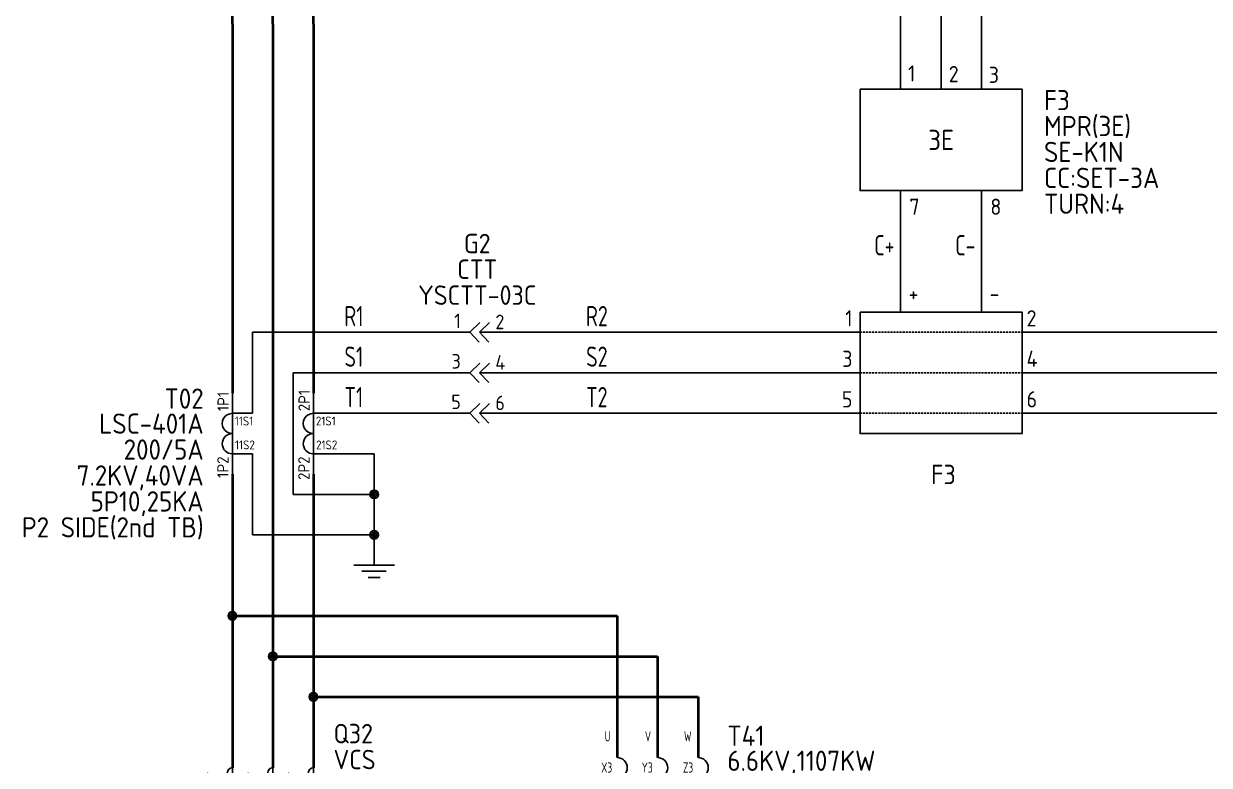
# Model space of a CAD drawing. Header units: millimetres. Extents: x 0 to 612, y 1 to 337.
# Drawn here: x 76.7 to 223.1, y 149.1 to 240.6 of the extents above; entities that cross this region are included whole.
import ezdxf
from ezdxf.enums import TextEntityAlignment as Align

# ---------------------------------------------------------------- set-up
doc = ezdxf.new("R2010")
doc.units = ezdxf.units.MM
for name, pattern in [('ACAD_ISO12W100', [21, 12, -3, 0, -3, 0, -3]), ('HIDDEN', [0.375, 0.25, -0.125]), ('JIS_02_0.7', [1.35, 0.75, -0.6])]:
    doc.linetypes.add(name, pattern=pattern)
doc.layers.add('BUS&POWER CABLE', color=2, linetype='Continuous', lineweight=40)
for name, color, linetype in [('MISC', 7, 'Continuous'), ('SYMS', 7, 'Continuous'), ('TAGS', 7, 'Continuous'), ('TERMS', 7, 'Continuous'), ('WIRE(DEFAULT)', 7, 'Continuous'), ('WIRE_RED', 1, 'Continuous'), ('WIRE_YELLOW', 2, 'Continuous'), ('WIREFIXED', 7, 'Continuous')]:
    doc.layers.add(name, color=color, linetype=linetype)
doc.styles.get("Standard").update_dxf_attribs({"font": 'txt.shx', "height": 2.4, "bigfont": 'whgtxt.shx'})
doc.styles.add('WD', font='ISOCP2.shx')
doc.styles.add('WD_IEC', font='ISOCP2.shx', dxfattribs={"width": 1.1, "height": 2.4, "bigfont": 'whgtxt.shx'})

# ---------------------------------------------------------------- blocks, each defined once
blk = doc.blocks.new('VDA1_CT1')
for p, q in [((0, -5), (0, 5)), ((0, 2.5), (2.5, 2.5)), ((0, -2.5), (2.5, -2.5))]:
    blk.add_line(p, q)
for centre, start, end in [((0, 1.25), 90, 270.1236), ((0, -1.25), 90.1236, 270)]:
    blk.add_arc(centre, 1.25, start, end)
at = {"style": 'WD_IEC', "width": 1.05}
blk.add_attdef('TERM01', text='', height=1.4, rotation=90, dxfattribs=at).set_placement((-0.02, 2.76), align=Align.BOTTOM_LEFT)
at = {"style": 'WD_IEC'}
for tag, p in [('TAG1', (-3.54, 3.07)), ('RATING11', (-3.54, -0.02)), ('RATING1', (-3.54, -3.22)), ('RATING2', (-3.54, -6.42)), ('RATING3', (-3.54, -9.62)), ('RATING4', (-3.54, -12.82))]:
    blk.add_attdef(tag, text='', height=2.5, dxfattribs=at).set_placement(p, align=Align.RIGHT)
at = {"flags": 1}
for tag, p, height, style in [('X2TERM01', (0, 5), 0.08, 'WD'), ('X2TERM03', (2.5, 2.5), 0.08, 'WD'), ('X8TERM04', (2.5, -2.5), 0.08, 'WD'), ('INST', (4.53, -4.65), 1, 'WD_IEC'), ('X8TERM02', (0, -5), 0.08, 'WD'), ('LOC', (4.42, -5.91), 1, 'WD_IEC'), ('FAMILY', (4.43, -7.27), 1, 'WD_IEC'), ('MFG', (4.41, -9.77), 1, 'WD_IEC'), ('CAT', (4.47, -8.52), 1, 'WD_IEC'), ('ASSYCODE', (4.28, -11.08), 1, 'WD_IEC')]:
    blk.add_attdef(tag, p, '', height=height, dxfattribs=dict(at, style=style))
at = {"style": 'WD_IEC'}
for tag, p in [('TERM03', (0.3, 0.67)), ('TERM04', (0.32, -2.28))]:
    blk.add_attdef(tag, text='', height=1.1, dxfattribs=at).set_placement(p, align=Align.BOTTOM_LEFT)
at = {"style": 'WD_IEC', "width": 1.05}
blk.add_attdef('TERM02', text='', height=1.4, rotation=90, dxfattribs=at).set_placement((-0.06, -2.83), align=Align.BOTTOM_RIGHT)
blk = doc.blocks.new('VDA2_CT1')
for p, q in [((0, -5), (0, 5)), ((0, 2.5), (2.5, 2.5)), ((0, -2.5), (2.5, -2.5))]:
    blk.add_line(p, q)
for centre, start, end in [((0, 1.25), 90, 270.1236), ((0, -1.25), 90.1236, 270)]:
    blk.add_arc(centre, 1.25, start, end)
at = {"style": 'WD_IEC', "width": 1.05}
blk.add_attdef('TERM01', text='', height=1.4, rotation=90, dxfattribs=at).set_placement((-0.02, 2.76), align=Align.BOTTOM_LEFT)
at = {"style": 'WD_IEC', "flags": 1}
for tag, p in [('TAG2', (-3.54, 3.07)), ('RATING11', (-3.54, -0.02)), ('RATING1', (-3.54, -3.22)), ('RATING2', (-3.54, -6.42)), ('RATING3', (-3.54, -9.62)), ('RATING4', (-3.54, -12.82))]:
    blk.add_attdef(tag, text='', height=2.5, dxfattribs=at).set_placement(p, align=Align.RIGHT)
at = {"flags": 1}
for tag, p, height, style in [('X2TERM01', (0, 5), 0.08, 'WD'), ('X2TERM03', (2.5, 2.5), 0.08, 'WD'), ('X8TERM04', (2.5, -2.5), 0.08, 'WD'), ('INST', (4.53, -4.65), 1, 'WD_IEC'), ('X8TERM02', (0, -5), 0.08, 'WD'), ('LOC', (4.42, -5.91), 1, 'WD_IEC'), ('FAMILY', (4.43, -7.27), 1, 'WD_IEC'), ('MFG', (4.41, -9.77), 1, 'WD_IEC'), ('CAT', (4.47, -8.52), 1, 'WD_IEC'), ('ASSYCODE', (4.28, -11.08), 1, 'WD_IEC')]:
    blk.add_attdef(tag, p, '', height=height, dxfattribs=dict(at, style=style))
at = {"style": 'WD_IEC'}
for tag, p in [('TERM03', (0.3, 0.67)), ('TERM04', (0.32, -2.28))]:
    blk.add_attdef(tag, text='', height=1.1, dxfattribs=at).set_placement(p, align=Align.BOTTOM_LEFT)
at = {"style": 'WD_IEC', "width": 1.05}
blk.add_attdef('TERM02', text='', height=1.4, rotation=90, dxfattribs=at).set_placement((-0.06, -2.83), align=Align.BOTTOM_RIGHT)
blk = doc.blocks.new('WDDOT')
for radius in [0.529, 0.33, 0.164]:
    blk.add_circle((0, 0), radius)
blk = doc.blocks.new('VGND2')
at = {"color": 3}
for p, q in [((0, 0), (0, -1.25)), ((-2.5, -1.25), (2.5, -1.25)), ((-1.5, -2), (1.5, -2)), ((-0.75, -2.75), (0.75, -2.75))]:
    blk.add_line(p, q, dxfattribs=at)
at = {"style": 'WD_IEC'}
for tag, p in [('INST', (-4.14, 0.1)), ('LOC', (-4.14, -3.4))]:
    blk.add_attdef(tag, text='', height=2.5, dxfattribs=at).set_placement(p, align=Align.RIGHT)
at = {"style": 'WD_IEC', "flags": 1}
blk.add_attdef('X2TERM01', (0, 0), '', height=0.32, dxfattribs=at)
at = {"color": 3, "style": 'WD_IEC', "flags": 1}
blk.add_attdef('TAG1', text='', height=2.4, dxfattribs=at).set_placement((-2.47, -6.6), align=Align.RIGHT)
blk = doc.blocks.new('HT51_TTM1')
at = {"layer": 'SYMS'}
for p, q in [((-0.7, 0), (-2.5, 0)), ((-0.7, 0), (0.56, 1.2)), ((-0.7, 0), (0.45, -1.2)), ((0.5, 0), (1.76, 1.2)), ((2.5, 0), (0.5, 0)), ((0.5, 0), (1.65, -1.2))]:
    blk.add_line(p, q, dxfattribs=at)
at = {"style": 'WD_IEC'}
for tag, p in [('TAG1', (0.23, 10.96)), ('RATING12', (0.23, 7.79)), ('RATING11', (0.23, 4.59))]:
    blk.add_attdef(tag, text='', height=2.4, dxfattribs=at).set_placement(p, align=Align.MIDDLE_CENTER)
blk.add_attdef('TERM01', text='', height=1.8, dxfattribs=at).set_placement((-1.81, 0.52), align=Align.RIGHT)
blk.add_attdef('TERM02', (2.46, 0.39), '', height=1.8, dxfattribs=at)
at = {"style": 'WD', "flags": 1}
for tag, p in [('X4TERM01', (-2.5, 0)), ('X1TERM02', (2.5, 0))]:
    blk.add_attdef(tag, p, '', height=0.08, dxfattribs=at)
at = {"style": 'WD_IEC', "flags": 1}
for tag, p in [('INST', (-3.15, -3.28)), ('LOC', (-3.18, -4.58)), ('FAMILY', (-3.05, -5.97)), ('MFG', (-2.98, -7.5)), ('CAT', (-3.01, -8.8)), ('ASSYCODE', (-2.88, -10.19)), ('CAT01', (-2.88, -11.59)), ('CAT02', (-2.88, -13.05))]:
    blk.add_attdef(tag, text='', height=1, dxfattribs=at).set_placement(p, align=Align.RIGHT)
blk = doc.blocks.new('HT52_TTM1')
at = {"layer": 'SYMS'}
for p, q in [((-0.7, 0), (-2.5, 0)), ((-0.7, 0), (0.56, 1.2)), ((-0.7, 0), (0.45, -1.2)), ((0.5, 0), (1.76, 1.2)), ((2.5, 0), (0.5, 0)), ((0.5, 0), (1.65, -1.2))]:
    blk.add_line(p, q, dxfattribs=at)
at = {"style": 'WD_IEC', "flags": 1}
for tag, p in [('TAG2', (0.23, 10.96)), ('RATING12', (0.23, 7.79)), ('RATING11', (0.23, 4.59))]:
    blk.add_attdef(tag, text='', height=2.4, dxfattribs=at).set_placement(p, align=Align.MIDDLE_CENTER)
at = {"style": 'WD_IEC'}
blk.add_attdef('TERM01', text='', height=1.8, dxfattribs=at).set_placement((-1.81, 0.52), align=Align.RIGHT)
blk.add_attdef('TERM02', (2.46, 0.39), '', height=1.8, dxfattribs=at)
at = {"style": 'WD', "flags": 1}
for tag, p in [('X4TERM01', (-2.5, 0)), ('X1TERM02', (2.5, 0))]:
    blk.add_attdef(tag, p, '', height=0.08, dxfattribs=at)
at = {"style": 'WD_IEC', "flags": 1}
for tag, p in [('INST', (-3.15, -3.28)), ('LOC', (-3.18, -4.58)), ('FAMILY', (-3.05, -5.97))]:
    blk.add_attdef(tag, text='', height=1, dxfattribs=at).set_placement(p, align=Align.RIGHT)
blk = doc.blocks.new('WD_WNH')
at = {"linetype": 'Continuous', "style": 'WD_IEC', "width": 0.8}
blk.add_attdef('WIRENO', text='', height=2.5, dxfattribs=at).set_placement((0, 0.75), align=Align.CENTER)
at = {"style": 'WD_IEC', "flags": 1}
for tag, p in [('W08USER', (0, 0.375)), ('W04USER', (0, 0.875)), ('W05USER', (0, 0.75)), ('W09USER', (0, 0.25)), ('W03USER', (0, 1)), ('W06USER', (0, 0.625)), ('W07USER', (0, 0.5)), ('W02USER', (0, 1.125)), ('W01USER', (0, 1.25)), ('W10USER', (0, 0.125))]:
    blk.add_attdef(tag, text='', height=0.08, dxfattribs=at).set_placement(p, align=Align.CENTER)
blk = doc.blocks.new('VA22_VCST1')
at = {"color": 2, "lineweight": 40}
for p, q in [((-5, 6.25), (-5, 3.75)), ((0, 6.25), (0, 3.75)), ((5, 6.25), (5, 3.75)), ((-5, -2.5), (-5, -6.25)), ((0, -2.5), (0, -6.25)), ((5, -2.5), (5, -6.25))]:
    blk.add_line(p, q, dxfattribs=at)
for p, q in [((-5, -2.5), (-8.12, 3.12)), ((-5, 3.75), (-5, 2.5)), ((0, -2.5), (-3.12, 3.12)), ((0, 3.75), (0, 2.5)), ((5, -2.5), (1.88, 3.12)), ((5, 3.75), (5, 2.5))]:
    blk.add_line(p, q)
at = {"linetype": 'JIS_02_0.7'}
blk.add_line((-6.39, 0), (3.61, 0), dxfattribs=at)
for centre in [(-5, 3.12), (0, 3.12), (5, 3.12)]:
    blk.add_arc(centre, 0.625, 90, 270)
at = {"style": 'WD_IEC'}
for tag, p in [('TAG2', (7.49, 7.96)), ('RATING12', (7.49, 4.76)), ('RATING11', (7.49, 1.56)), ('RATING10', (7.49, -1.64)), ('RATING1', (7.49, -4.84)), ('RATING2', (7.49, -8.04))]:
    blk.add_attdef(tag, text='', height=2.4, dxfattribs=at).set_placement(p, align=Align.MIDDLE_LEFT)
at = {"style": 'WD', "flags": 1}
for tag, p, height in [('X2TERM01', (-5, 6.25), 0.08), ('X2TERM02', (0, 6.25), 0.08), ('X2TERM03', (5, 6.25), 0.08), ('X4LINK', (-6.39, 0), 0.01), ('X1LINK', (3.61, 0), 0.01), ('X8TERM04', (-5, -6.25), 0.08), ('X8TERM05', (0, -6.25), 0.08), ('X8TERM06', (5, -6.25), 0.08)]:
    blk.add_attdef(tag, p, '', height=height, dxfattribs=at)
at = {"style": 'WD_IEC', "flags": 1}
for tag, p in [('INST', (-6.99, -4.03)), ('LOC', (-7.02, -5.33)), ('FAMILY', (-6.9, -6.72)), ('WDTAGALT', (-6.95, -8.07))]:
    blk.add_attdef(tag, text='', height=1, dxfattribs=at).set_placement(p, align=Align.RIGHT)
blk = doc.blocks.new('VG11_PROT_3E_DT1')
for p, q in [((-5, 5), (-5, 10)), ((0, 5), (0, 10)), ((5, 5), (5, 10)), ((-5, -7.5), (-5, -12.5)), ((5, -7.5), (5, -12.5))]:
    blk.add_line(p, q)
blk.add_lwpolyline([(-10, 5), (10, 5), (10, -7.5), (-10, -7.5)], close=True)
at = {"style": 'WD', "flags": 1}
for tag, p in [('X2TERM01', (-5, 10)), ('X2TERM02', (0, 10)), ('X2TERM03', (5, 10)), ('X8TERM04', (-5, -12.5)), ('X8TERM05', (5, -12.5))]:
    blk.add_attdef(tag, p, '', height=0.32, dxfattribs=at)
at = {"linetype": 'Continuous', "style": 'WD'}
for tag, p in [('TERM01', (-4.09, 5.96)), ('TERM02', (0.94, 5.88)), ('TERM03', (5.88, 5.79)), ('TERM04', (-3.92, -10.5)), ('TERM05', (6.08, -10.5))]:
    blk.add_attdef(tag, p, '', height=2, dxfattribs=at)
at = {"style": 'WD'}
for tag, p in [('TAG1', (12.7, 2.42)), ('RATING12', (12.7, -0.78)), ('RATING11', (12.7, -3.98)), ('RATING1', (12.7, -7.18)), ('TURN', (12.7, -10.38))]:
    blk.add_attdef(tag, p, '', height=2.5, dxfattribs=at)
at = {"style": 'WD', "flags": 1}
for tag, p in [('INST', (-12.31, 1.22)), ('LOC', (-12.35, -0.14)), ('CAT', (-12.33, -1.49)), ('FAMILY', (-12.23, -2.87)), ('MFG', (-12.29, -4.28)), ('ASSYCODE', (-12.35, -5.64))]:
    blk.add_attdef(tag, text='', height=1, dxfattribs=at).set_placement(p, align=Align.RIGHT)
at = {"style": 'WD'}
blk.add_attdef('TEXT1', text='', height=2.5, dxfattribs=at).set_placement((0, -1.25), align=Align.MIDDLE_CENTER)
blk = doc.blocks.new('VG12_MCT_3E_DT1')
for p, q in [((-5, 7.5), (-5, 12.5)), ((5, 7.5), (5, 12.5))]:
    blk.add_line(p, q)
at = {"linetype": 'HIDDEN'}
for p, q in [((-10, 5), (10, 5)), ((-10, 0), (10, 0)), ((-10, -5), (10, -5))]:
    blk.add_line(p, q, dxfattribs=at)
blk.add_lwpolyline([(-10, 7.5), (10, 7.5), (10, -7.5), (-10, -7.5)], close=True)
at = {"style": 'WD', "flags": 1}
for tag, p in [('X2TERM01', (-5, 12.5)), ('X2TERM02', (5, 12.5)), ('X1TERM03', (10, 5)), ('X1TERM05', (10, 0)), ('X1TERM07', (10, -5))]:
    blk.add_attdef(tag, p, '', height=0.32, dxfattribs=at)
at = {"linetype": 'Continuous', "style": 'WD'}
for tag, p in [('TERM01', (-4.03, 8.79)), ('TERM02', (5.97, 8.79)), ('TERM04', (10.55, 5.73)), ('TERM06', (10.55, 0.73)), ('TERM08', (10.55, -4.27))]:
    blk.add_attdef(tag, p, '', height=2, dxfattribs=at)
for tag, p in [('TERM03', (-10.94, 5.73)), ('TERM05', (-10.94, 0.73)), ('TERM07', (-10.94, -4.27))]:
    blk.add_attdef(tag, text='', height=2, dxfattribs=at).set_placement(p, align=Align.RIGHT)
at = {"flags": 1}
for tag, height, style, p in [('X4TERM03', 0.32, 'WD', (-10, 5)), ('X4TERM05', 0.32, 'WD', (-10, 0)), ('X4TERM07', 0.32, 'WD', (-10, -5)), ('INST', 1, 'WD', (-8.45, -9.34)), ('LOC', 1, 'WD', (-8.52, -10.73)), ('XREF', 1, 'WD', (-8.52, -12.26)), ('FAMILY', 1, 'WD', (-8.48, -13.64)), ('PINLIST_TYPE', 1, 'WD_IEC', (-8.41, -15.02))]:
    blk.add_attdef(tag, text='', height=height, dxfattribs=dict(at, style=style)).set_placement(p, align=Align.RIGHT)
at = {"style": 'WD_IEC'}
for tag, p in [('TAG2', (0.28, -8.85)), ('TEXT1', (0.28, -12.05)), ('TEXT2', (0.28, -15.25))]:
    blk.add_attdef(tag, text='', height=2.4, dxfattribs=at).set_placement(p, align=Align.TOP_CENTER)
blk = doc.blocks.new('WD_WNV')
at = {"linetype": 'Continuous', "style": 'WD_IEC', "width": 0.8}
blk.add_attdef('WIRENO', text='', height=2.5, rotation=90, dxfattribs=at).set_placement((-0.75, 0), align=Align.CENTER)
at = {"style": 'WD_IEC', "flags": 1}
for tag, p in [('W08USER', (-1, 0.375)), ('W04USER', (-1, 0.875)), ('W05USER', (-1, 0.75)), ('W09USER', (-1, 0.25)), ('W03USER', (-1, 1)), ('W06USER', (-1, 0.625)), ('W07USER', (-1, 0.5)), ('W02USER', (-1, 1.125)), ('W01USER', (-1, 1.25)), ('W10USER', (-1, 0.125))]:
    blk.add_attdef(tag, text='', height=0.08, dxfattribs=at).set_placement(p, align=Align.CENTER)
blk = doc.blocks.new('VA21_CRADLE2')
at = {"color": 2, "lineweight": 40}
for p, q in [((-5, 21.25), (-5, 17.5)), ((0, 21.25), (0, 17.5)), ((5, 21.25), (5, 17.5)), ((-5, -21.25), (-5, -17.5)), ((0, -21.25), (0, -17.5)), ((5, -21.25), (5, -17.5))]:
    blk.add_line(p, q, dxfattribs=at)
for points in [[(-4.38, 16.25), (-5.62, 16.25), (-5.62, 13.75), (-4.38, 13.75)], [(0.62, 16.25), (-0.62, 16.25), (-0.62, 13.75), (0.62, 13.75)], [(5.62, 16.25), (4.38, 16.25), (4.38, 13.75), (5.62, 13.75)], [(-4.38, -16.25), (-5.62, -16.25), (-5.62, -13.75), (-4.38, -13.75)], [(0.62, -16.25), (-0.62, -16.25), (-0.62, -13.75), (0.62, -13.75)], [(5.62, -16.25), (4.38, -16.25), (4.38, -13.75), (5.62, -13.75)]]:
    blk.add_lwpolyline(points, close=True)
for centre, start, end in [((-5, 16.25), 0, 180), ((0, 16.25), 0, 180), ((5, 16.25), 0, 180), ((-5, -16.25), 180, 0), ((0, -16.25), 180, 0), ((5, -16.25), 180, 0)]:
    blk.add_arc(centre, 1.25, start, end)
for points in [[(-4.38, 13.75), (-4.38, 16.25), (-5.62, 13.75), (-5.62, 16.25)], [(0.62, 13.75), (0.62, 16.25), (-0.62, 13.75), (-0.62, 16.25)], [(5.62, 13.75), (5.62, 16.25), (4.38, 13.75), (4.38, 16.25)], [(-4.38, -13.75), (-4.38, -16.25), (-5.62, -13.75), (-5.62, -16.25)], [(0.62, -13.75), (0.62, -16.25), (-0.62, -13.75), (-0.62, -16.25)], [(5.62, -13.75), (5.62, -16.25), (4.38, -13.75), (4.38, -16.25)]]:
    blk.add_solid(points)
at = {"style": 'WD', "flags": 1}
for tag, p in [('X2TERM01', (-5, 21.25)), ('X2TERM02', (0, 21.25)), ('X2TERM03', (5, 21.25)), ('X8TERM04', (-5, -21.25)), ('X8TERM05', (0, -21.25)), ('X8TERM06', (5, -21.25))]:
    blk.add_attdef(tag, p, '', height=0.08, dxfattribs=at)
at = {"style": 'WD_IEC', "flags": 1}
for tag, p in [('INST', (-7.37, -18.1)), ('LOC', (-7.4, -19.4)), ('FAMILY', (-7.27, -20.79)), ('MFG', (-7.27, -22.22)), ('CAT', (-7.27, -23.54)), ('ASSYCODE', (-7.27, -24.87)), ('WDTAGALT', (-7.27, -26.26))]:
    blk.add_attdef(tag, text='', height=1, dxfattribs=at).set_placement(p, align=Align.RIGHT)
at = {"style": 'WD_IEC'}
blk.add_attdef('RATING11', text='', height=2.4, dxfattribs=at).set_placement((7.49, -18.5), align=Align.MIDDLE_LEFT)
at = {"style": 'WD_IEC', "flags": 1}
blk.add_attdef('TAG1', text='', height=2.4, dxfattribs=at).set_placement((7.49, -21.54), align=Align.MIDDLE_LEFT)
blk = doc.blocks.new('VD61_AUTOTRT1')
at = {"color": 2, "lineweight": 40}
for p, q in [((-5, 10), (-5, 5)), ((0, 10), (0, 5)), ((5, 10), (5, 5)), ((-5, -5), (-5, -10)), ((0, -5), (0, -10)), ((5, -5), (5, -10))]:
    blk.add_line(p, q, dxfattribs=at)
for p, q in [((-5, 2.5), (-6, 2.5)), ((0, 2.5), (-1, 2.5)), ((5, 2.5), (4, 2.5)), ((-5, 0), (-6, 0)), ((0, 0), (-1, 0)), ((5, 0), (4, 0)), ((-5, -2.5), (-6, -2.5)), ((0, -2.5), (-1, -2.5)), ((5, -2.5), (4, -2.5))]:
    blk.add_line(p, q)
for centre in [(-5, 3.75), (0, 3.75), (5, 3.75), (-5, 1.25), (0, 1.25), (5, 1.25), (-5, -1.25), (0, -1.25), (5, -1.25), (-5, -3.75), (0, -3.75), (5, -3.75)]:
    blk.add_arc(centre, 1.25, 270, 90)
at = {"style": 'WD_IEC', "flags": 1}
for tag, p in [('INST', (8.94, 10.62)), ('LOC', (8.98, 9.45))]:
    blk.add_attdef(tag, p, '', height=1, dxfattribs=at)
at = {"flags": 1}
for tag, p in [('X2TERM01', (-5, 10)), ('X2TERM06', (0, 10)), ('X2TERM11', (5, 10)), ('X4TERM02', (-6, 2.5)), ('X4TERM07', (-1, 2.5)), ('X4TERM12', (4, 2.5)), ('X4TERM03', (-6, 0)), ('X4TERM08', (-1, 0)), ('X4TERM13', (4, 0)), ('X4TERM04', (-6, -2.5)), ('X4TERM09', (-1, -2.5)), ('X4TERM14', (4, -2.5)), ('X8TERM05', (-5, -10)), ('X8TERM10', (0, -10)), ('X8TERM15', (5, -10))]:
    blk.add_attdef(tag, p, '', height=0.08, dxfattribs=at)
at = {"style": 'WD_IEC'}
for tag, p in [('TAG1', (8.6, 6.45)), ('RATING1', (8.6, 3.36)), ('RATING11', (8.6, 0.16)), ('RATING2', (8.6, -3.04)), ('RATING3', (8.6, -6.24)), ('RATING4', (8.6, -9.44)), ('DESC1', (8.6, -12.64))]:
    blk.add_attdef(tag, p, '', height=2.5, dxfattribs=at)
at = {"style": 'WD_IEC', "width": 0.75}
for tag, p in [('TERM01', (-5.81, 7)), ('TERM06', (-0.81, 7)), ('TERM11', (4.19, 7)), ('TERM02', (-5.61, 3.15)), ('TERM07', (-0.61, 3.15)), ('TERM12', (4.39, 3.15)), ('TERM03', (-5.61, 0.65)), ('TERM08', (-0.61, 0.65)), ('TERM13', (4.39, 0.65)), ('TERM04', (-5.61, -1.85)), ('TERM09', (-0.61, -1.85)), ('TERM14', (4.39, -1.85)), ('TERM05', (-5.61, -7.82)), ('TERM10', (-0.61, -7.82)), ('TERM15', (4.39, -7.82))]:
    blk.add_attdef(tag, text='', height=1.25, dxfattribs=at).set_placement(p, align=Align.RIGHT)
at = {"style": 'WD_IEC', "flags": 1}
for tag, p in [('FAMILY', (-6.92, -10.38)), ('CAT', (-6.92, -11.88)), ('MFG', (-6.87, -13.16)), ('ASSYCODE', (-6.87, -14.53))]:
    blk.add_attdef(tag, text='', height=1, dxfattribs=at).set_placement(p, align=Align.RIGHT)

msp = doc.modelspace()

# ---------------------------------------------------------------- linework, layer by layer
at = {"layer": 'BUS&POWER CABLE'}
for p, q in [((102.5, 240.6), (102.5, 195)), ((107.5, 240.6), (107.5, 162.5)), ((112.5, 240.6), (112.5, 195)), ((102.5, 185), (102.5, 167.5)), ((112.5, 185), (112.5, 157.5)), ((102.5, 167.5), (150, 167.5)), ((102.5, 167.5), (102.5, 151.25)), ((150, 167.5), (150, 155)), ((107.5, 162.5), (155, 162.5)), ((107.5, 162.5), (107.5, 151.25)), ((155, 162.5), (155, 155)), ((112.5, 157.5), (160, 157.5)), ((112.5, 157.5), (112.5, 151.25)), ((160, 157.5), (160, 155)), ((155, 155), (155, 155)), ((160, 155), (160, 155))]:
    msp.add_line(p, q, dxfattribs=at)
at = {"layer": 'WIRE(DEFAULT)', "linetype": 'ACAD_ISO12W100'}
for p, q in [((105, 192.5), (105, 202.5)), ((115, 192.5), (115, 192.5)), ((115, 187.5), (115, 187.5))]:
    msp.add_line(p, q, dxfattribs=at)
at = {"layer": 'WIRE(DEFAULT)', "linetype": 'Continuous'}
for p, q in [((105, 202.5), (130, 202.5)), ((115, 192.5), (130, 192.5)), ((115, 187.5), (120, 187.5))]:
    msp.add_line(p, q, dxfattribs=at)
at = {"layer": 'WIRE(DEFAULT)'}
for p, q in [((135, 202.5), (180, 202.5)), ((200, 202.5), (230, 202.5)), ((110, 197.5), (110, 182.5)), ((130, 197.5), (110, 197.5)), ((135, 197.5), (180, 197.5)), ((200, 197.5), (290, 197.5)), ((135, 192.5), (180, 192.5)), ((200, 192.5), (300, 192.5)), ((105, 187.5), (105, 177.5)), ((120, 187.5), (120, 182.5)), ((110, 182.5), (120, 182.5)), ((120, 182.5), (120, 177.5)), ((105, 177.5), (120, 177.5)), ((120, 177.5), (120, 175))]:
    msp.add_line(p, q, dxfattribs=at)
at = {"layer": 'WIRE_RED'}
for p, q in [((185, 237.5), (185, 272.5)), ((190, 237.5), (190, 267.5)), ((195, 237.5), (195, 262.5))]:
    msp.add_line(p, q, dxfattribs=at)
at = {"layer": 'WIRE_YELLOW'}
for p, q in [((185, 215), (185, 210)), ((195, 215), (195, 210))]:
    msp.add_line(p, q, dxfattribs=at)

# ---------------------------------------------------------------- block references
at = {"layer": 'SYMS'}
ref = msp.add_blockref('VA21_CRADLE2', (107.5, 261.85), dxfattribs=at)
ref.add_attrib('RATING11', 'CRADLE:LCL-3/6-42/44 F PS1', dxfattribs={"layer": 'MISC', "height": 2.4, "style": 'WD_IEC'}).set_placement((114.99, 243.35), align=Align.MIDDLE_LEFT)
ref = msp.add_blockref('VG11_PROT_3E_DT1', (190, 227.5), dxfattribs=at)
ref.add_attrib('TERM05', '8', (196.08, 217), dxfattribs={"layer": 'TERMS', "linetype": 'Continuous', "height": 2, "style": 'WD'})
ref.add_attrib('TEXT1', '3E', dxfattribs={"layer": 'MISC', "height": 2.5, "style": 'WD'}).set_placement((190, 226.25), align=Align.MIDDLE_CENTER)
ref.add_attrib('TURN', 'TURN:4', (202.7, 217.12), dxfattribs={"layer": 'MISC', "height": 2.5, "style": 'WD'})
ref.add_attrib('RATING1', 'CC:SET-3A', (202.7, 220.32), dxfattribs={"layer": 'MISC', "height": 2.5, "style": 'WD'})
ref.add_attrib('RATING11', 'SE-K1N', (202.7, 223.52), dxfattribs={"layer": 'MISC', "height": 2.5, "style": 'WD'})
ref.add_attrib('RATING12', 'MPR(3E)', (202.7, 226.72), dxfattribs={"layer": 'MISC', "height": 2.5, "style": 'WD'})
ref.add_attrib('TERM04', '7', (186.08, 217), dxfattribs={"layer": 'TERMS', "linetype": 'Continuous', "height": 2, "style": 'WD'})
ref.add_attrib('TERM03', '3', (195.88, 233.29), dxfattribs={"layer": 'TERMS', "linetype": 'Continuous', "height": 2, "style": 'WD'})
ref.add_attrib('TERM02', '2', (190.94, 233.38), dxfattribs={"layer": 'TERMS', "linetype": 'Continuous', "height": 2, "style": 'WD'})
ref.add_attrib('TERM01', '1', (185.91, 233.46), dxfattribs={"layer": 'TERMS', "linetype": 'Continuous', "height": 2, "style": 'WD'})
ref.add_attrib('TAG1', 'F3', (202.7, 229.92), dxfattribs={"layer": 'TAGS', "height": 2.5, "style": 'WD'})
ref = msp.add_blockref('HT51_TTM1', (132.5, 202.5), dxfattribs=at)
ref.add_attrib('RATING11', 'YSCTT-03C', dxfattribs={"layer": 'MISC', "height": 2.4, "style": 'WD_IEC'}).set_placement((132.73, 207.09), align=Align.MIDDLE_CENTER)
ref.add_attrib('TAG1', 'G2', dxfattribs={"layer": 'TAGS', "height": 2.4, "style": 'WD_IEC'}).set_placement((132.73, 213.46), align=Align.MIDDLE_CENTER)
ref.add_attrib('TERM02', '2', (134.97, 202.89), dxfattribs={"layer": 'TERMS', "height": 1.8, "style": 'WD_IEC'})
ref.add_attrib('TERM01', '1', dxfattribs={"layer": 'TERMS', "height": 1.8, "style": 'WD_IEC'}).set_placement((130.7, 203.02), align=Align.RIGHT)
ref.add_attrib('RATING12', 'CTT', dxfattribs={"layer": 'MISC', "height": 2.4, "style": 'WD_IEC'}).set_placement((132.73, 210.29), align=Align.MIDDLE_CENTER)
ref = msp.add_blockref('VG12_MCT_3E_DT1', (190, 197.5), dxfattribs=at)
ref.add_attrib('TERM07', '5', dxfattribs={"layer": 'TERMS', "linetype": 'Continuous', "height": 2, "style": 'WD'}).set_placement((179.06, 193.23), align=Align.RIGHT)
ref.add_attrib('TERM05', '3', dxfattribs={"layer": 'TERMS', "linetype": 'Continuous', "height": 2, "style": 'WD'}).set_placement((179.06, 198.23), align=Align.RIGHT)
ref.add_attrib('TERM03', '1', dxfattribs={"layer": 'TERMS', "linetype": 'Continuous', "height": 2, "style": 'WD'}).set_placement((179.06, 203.23), align=Align.RIGHT)
ref.add_attrib('TERM08', '6', (200.55, 193.23), dxfattribs={"layer": 'TERMS', "linetype": 'Continuous', "height": 2, "style": 'WD'})
ref.add_attrib('TERM06', '4', (200.55, 198.23), dxfattribs={"layer": 'TERMS', "linetype": 'Continuous', "height": 2, "style": 'WD'})
ref.add_attrib('TERM04', '2', (200.55, 203.23), dxfattribs={"layer": 'TERMS', "linetype": 'Continuous', "height": 2, "style": 'WD'})
ref.add_attrib('TERM02', '-', (195.97, 206.29), dxfattribs={"layer": 'TERMS', "linetype": 'Continuous', "height": 2, "style": 'WD'})
ref.add_attrib('TAG2', 'F3', dxfattribs={"layer": 'TAGS', "height": 2.4, "style": 'WD_IEC'}).set_placement((190.28, 186.15), align=Align.TOP_CENTER)
ref.add_attrib('TERM01', '+', (185.97, 206.29), dxfattribs={"layer": 'TERMS', "linetype": 'Continuous', "height": 2, "style": 'WD'})
ref = msp.add_blockref('HT52_TTM1', (132.5, 197.5), dxfattribs=at)
ref.add_attrib('TERM02', '4', (134.97, 197.89), dxfattribs={"layer": 'TERMS', "height": 1.8, "style": 'WD_IEC'})
ref.add_attrib('TERM01', '3', dxfattribs={"layer": 'TERMS', "height": 1.8, "style": 'WD_IEC'}).set_placement((130.7, 198.02), align=Align.RIGHT)
at = {"layer": 'SYMS', "linetype": 'ACAD_ISO12W100'}
ref = msp.add_blockref('VDA1_CT1', (102.5, 190), dxfattribs=at)
ref.add_attrib('TERM04', '11S2', dxfattribs={"layer": 'TERMS', "height": 1.1, "style": 'WD_IEC'}).set_placement((102.83, 187.72), align=Align.BOTTOM_LEFT)
ref.add_attrib('TERM03', '11S1', dxfattribs={"layer": 'TERMS', "height": 1.1, "style": 'WD_IEC'}).set_placement((102.81, 190.67), align=Align.BOTTOM_LEFT)
ref.add_attrib('TERM02', '1P2', dxfattribs={"layer": 'TERMS', "height": 1.4, "rotation": 90, "style": 'WD_IEC', "width": 1.05}).set_placement((102.45, 187.17), align=Align.BOTTOM_RIGHT)
ref.add_attrib('TERM01', '1P1', dxfattribs={"layer": 'TERMS', "height": 1.4, "rotation": 90, "style": 'WD_IEC', "width": 1.05}).set_placement((102.48, 192.76), align=Align.BOTTOM_LEFT)
ref.add_attrib('RATING4', 'P2 SIDE(2nd TB)', dxfattribs={"layer": 'MISC', "height": 2.5, "style": 'WD_IEC'}).set_placement((98.96, 177.18), align=Align.RIGHT)
ref.add_attrib('RATING3', '5P10,25KA', dxfattribs={"layer": 'MISC', "height": 2.5, "style": 'WD_IEC'}).set_placement((98.96, 180.38), align=Align.RIGHT)
ref.add_attrib('RATING2', '7.2KV,40VA', dxfattribs={"layer": 'MISC', "height": 2.5, "style": 'WD_IEC'}).set_placement((98.96, 183.58), align=Align.RIGHT)
ref.add_attrib('RATING1', '200/5A', dxfattribs={"layer": 'MISC', "height": 2.5, "style": 'WD_IEC'}).set_placement((98.96, 186.78), align=Align.RIGHT)
ref.add_attrib('RATING11', 'LSC-401A', dxfattribs={"layer": 'MISC', "height": 2.5, "style": 'WD_IEC'}).set_placement((98.96, 189.98), align=Align.RIGHT)
ref.add_attrib('TAG1', 'T02', dxfattribs={"layer": 'TAGS', "height": 2.5, "style": 'WD_IEC'}).set_placement((98.96, 193.07), align=Align.RIGHT)
ref = msp.add_blockref('VDA2_CT1', (112.5, 190), dxfattribs=at)
ref.add_attrib('TERM04', '21S2', dxfattribs={"layer": 'TERMS', "height": 1.1, "style": 'WD_IEC'}).set_placement((112.83, 187.72), align=Align.BOTTOM_LEFT)
ref.add_attrib('TERM03', '21S1', dxfattribs={"layer": 'TERMS', "height": 1.1, "style": 'WD_IEC'}).set_placement((112.81, 190.67), align=Align.BOTTOM_LEFT)
ref.add_attrib('TERM02', '2P2', dxfattribs={"layer": 'TERMS', "height": 1.4, "rotation": 90, "style": 'WD_IEC', "width": 1.05}).set_placement((112.45, 187.17), align=Align.BOTTOM_RIGHT)
ref.add_attrib('TERM01', '2P1', dxfattribs={"layer": 'TERMS', "height": 1.4, "rotation": 90, "style": 'WD_IEC', "width": 1.05}).set_placement((112.48, 192.76), align=Align.BOTTOM_LEFT)
at = {"layer": 'SYMS'}
ref = msp.add_blockref('HT52_TTM1', (132.5, 192.5), dxfattribs=at)
ref.add_attrib('TERM02', '6', (134.97, 192.89), dxfattribs={"layer": 'TERMS', "height": 1.8, "style": 'WD_IEC'})
ref.add_attrib('TERM01', '5', dxfattribs={"layer": 'TERMS', "height": 1.8, "style": 'WD_IEC'}).set_placement((130.7, 193.02), align=Align.RIGHT)
for name, p in [('WDDOT', (120, 182.5)), ('WDDOT', (120, 177.5)), ('VGND2', (120, 175)), ('WDDOT', (102.5, 167.5)), ('WDDOT', (107.5, 162.5)), ('WDDOT', (112.5, 157.5))]:
    msp.add_blockref(name, p, dxfattribs=at)
ref = msp.add_blockref('VA22_VCST1', (107.5, 145), dxfattribs=at)
ref.add_attrib('RATING2', '6.3KA, DC110V', dxfattribs={"layer": 'MISC', "height": 2.4, "style": 'WD_IEC', "width": 0.95}).set_placement((114.99, 136.96), align=Align.MIDDLE_LEFT)
ref.add_attrib('RATING1', '7.2KV, 200A', dxfattribs={"layer": 'MISC', "height": 2.4, "style": 'WD_IEC', "width": 0.95}).set_placement((114.99, 140.16), align=Align.MIDDLE_LEFT)
ref.add_attrib('RATING10', '-D1 000 B6', dxfattribs={"layer": 'MISC', "height": 2.4, "style": 'WD_IEC', "width": 0.95}).set_placement((114.99, 143.36), align=Align.MIDDLE_LEFT)
ref.add_attrib('RATING11', 'LVC-6Z-42LD', dxfattribs={"layer": 'MISC', "height": 2.4, "style": 'WD_IEC', "width": 0.9}).set_placement((114.99, 146.56), align=Align.MIDDLE_LEFT)
ref.add_attrib('RATING12', 'VCS', dxfattribs={"layer": 'MISC', "height": 2.4, "style": 'WD_IEC'}).set_placement((114.99, 149.76), align=Align.MIDDLE_LEFT)
ref.add_attrib('TAG2', 'Q32', dxfattribs={"layer": 'TAGS', "height": 2.4, "style": 'WD_IEC'}).set_placement((114.99, 152.96), align=Align.MIDDLE_LEFT)
ref = msp.add_blockref('VD61_AUTOTRT1', (155, 145), dxfattribs=at)
ref.add_attrib('TERM15', 'Z0', dxfattribs={"layer": 'TERMS', "height": 1.25, "style": 'WD_IEC', "width": 0.75}).set_placement((159.39, 137.18), align=Align.RIGHT)
ref.add_attrib('TERM10', 'Y0', dxfattribs={"layer": 'TERMS', "height": 1.25, "style": 'WD_IEC', "width": 0.75}).set_placement((154.39, 137.18), align=Align.RIGHT)
ref.add_attrib('TERM05', 'X0', dxfattribs={"layer": 'TERMS', "height": 1.25, "style": 'WD_IEC', "width": 0.75}).set_placement((149.39, 137.18), align=Align.RIGHT)
ref.add_attrib('TERM14', 'Z1', dxfattribs={"layer": 'TERMS', "height": 1.25, "style": 'WD_IEC', "width": 0.75}).set_placement((159.39, 143.15), align=Align.RIGHT)
ref.add_attrib('TERM09', 'Y1', dxfattribs={"layer": 'TERMS', "height": 1.25, "style": 'WD_IEC', "width": 0.75}).set_placement((154.39, 143.15), align=Align.RIGHT)
ref.add_attrib('TERM04', 'X1', dxfattribs={"layer": 'TERMS', "height": 1.25, "style": 'WD_IEC', "width": 0.75}).set_placement((149.39, 143.15), align=Align.RIGHT)
ref.add_attrib('TERM08', 'Y2', dxfattribs={"layer": 'TERMS', "height": 1.25, "style": 'WD_IEC', "width": 0.75}).set_placement((154.39, 145.65), align=Align.RIGHT)
ref.add_attrib('TERM03', 'X2', dxfattribs={"layer": 'TERMS', "height": 1.25, "style": 'WD_IEC', "width": 0.75}).set_placement((149.39, 145.65), align=Align.RIGHT)
ref.add_attrib('TERM13', 'Z2', dxfattribs={"layer": 'TERMS', "height": 1.25, "style": 'WD_IEC', "width": 0.75}).set_placement((159.39, 145.65), align=Align.RIGHT)
ref.add_attrib('TERM12', 'Z3', dxfattribs={"layer": 'TERMS', "height": 1.25, "style": 'WD_IEC', "width": 0.75}).set_placement((159.39, 148.15), align=Align.RIGHT)
ref.add_attrib('TERM07', 'Y3', dxfattribs={"layer": 'TERMS', "height": 1.25, "style": 'WD_IEC', "width": 0.75}).set_placement((154.39, 148.15), align=Align.RIGHT)
ref.add_attrib('TERM02', 'X3', dxfattribs={"layer": 'TERMS', "height": 1.25, "style": 'WD_IEC', "width": 0.75}).set_placement((149.39, 148.15), align=Align.RIGHT)
ref.add_attrib('TERM01', 'U', dxfattribs={"layer": 'TERMS', "height": 1.25, "style": 'WD_IEC', "width": 0.75}).set_placement((149.19, 152), align=Align.RIGHT)
ref.add_attrib('TERM06', 'V', dxfattribs={"layer": 'TERMS', "height": 1.25, "style": 'WD_IEC', "width": 0.75}).set_placement((154.19, 152), align=Align.RIGHT)
ref.add_attrib('TERM11', 'W', dxfattribs={"layer": 'TERMS', "height": 1.25, "style": 'WD_IEC', "width": 0.75}).set_placement((159.19, 152), align=Align.RIGHT)
ref.add_attrib('RATING4', 'SET:65%', (163.61, 135.56), dxfattribs={"layer": 'MISC', "height": 2.5, "style": 'WD_IEC'})
ref.add_attrib('RATING3', 'TAP : 50-65-80%', (163.61, 138.76), dxfattribs={"layer": 'MISC', "height": 2.5, "style": 'WD_IEC'})
ref.add_attrib('RATING2', '3P,DRY', (163.61, 141.96), dxfattribs={"layer": 'MISC', "height": 2.5, "style": 'WD_IEC'})
ref.add_attrib('RATING11', 'DHHD-AT1107', (163.61, 145.16), dxfattribs={"layer": 'MISC', "height": 2.5, "style": 'WD_IEC'})
ref.add_attrib('RATING1', '6.6KV,1107KW', (163.61, 148.36), dxfattribs={"layer": 'MISC', "height": 2.5, "style": 'WD_IEC'})
ref.add_attrib('TAG1', 'T41', (163.61, 151.45), dxfattribs={"layer": 'TAGS', "height": 2.5, "style": 'WD_IEC'})
at = {"layer": 'WIREFIXED'}
ref = msp.add_blockref('WD_WNV', (185, 213.25), dxfattribs=at)
ref.add_attrib('WIRENOF', 'C+', dxfattribs={"linetype": 'Continuous', "height": 2.5, "style": 'WD_IEC', "width": 0.8}).set_placement((184.25, 213.25), align=Align.MIDDLE_RIGHT)
ref = msp.add_blockref('WD_WNV', (195, 213.25), dxfattribs=at)
ref.add_attrib('WIRENOF', 'C-', dxfattribs={"linetype": 'Continuous', "height": 2.5, "style": 'WD_IEC', "width": 0.8}).set_placement((194.25, 213.25), align=Align.MIDDLE_RIGHT)
ref = msp.add_blockref('WD_WNH', (117.5, 202.5), dxfattribs=at)
ref.add_attrib('WIRENOF', 'R1', dxfattribs={"linetype": 'Continuous', "height": 2.5, "style": 'WD_IEC', "width": 0.8}).set_placement((117.5, 203.25), align=Align.CENTER)
ref = msp.add_blockref('WD_WNH', (147.5, 202.5), dxfattribs=at)
ref.add_attrib('WIRENOF', 'R2', dxfattribs={"linetype": 'Continuous', "height": 2.5, "style": 'WD_IEC', "width": 0.8}).set_placement((147.5, 203.25), align=Align.CENTER)
ref = msp.add_blockref('WD_WNH', (117.5, 197.5), dxfattribs=at)
ref.add_attrib('WIRENOF', 'S1', dxfattribs={"linetype": 'Continuous', "height": 2.5, "style": 'WD_IEC', "width": 0.8}).set_placement((117.5, 198.25), align=Align.CENTER)
ref = msp.add_blockref('WD_WNH', (147.5, 197.5), dxfattribs=at)
ref.add_attrib('WIRENOF', 'S2', dxfattribs={"linetype": 'Continuous', "height": 2.5, "style": 'WD_IEC', "width": 0.8}).set_placement((147.5, 198.25), align=Align.CENTER)
ref = msp.add_blockref('WD_WNH', (117.5, 192.5), dxfattribs=at)
ref.add_attrib('WIRENOF', 'T1', dxfattribs={"linetype": 'Continuous', "height": 2.5, "style": 'WD_IEC', "width": 0.8}).set_placement((117.5, 193.25), align=Align.CENTER)
ref = msp.add_blockref('WD_WNH', (147.5, 192.5), dxfattribs=at)
ref.add_attrib('WIRENOF', 'T2', dxfattribs={"linetype": 'Continuous', "height": 2.5, "style": 'WD_IEC', "width": 0.8}).set_placement((147.5, 193.25), align=Align.CENTER)

doc.saveas('drawing.dxf')
